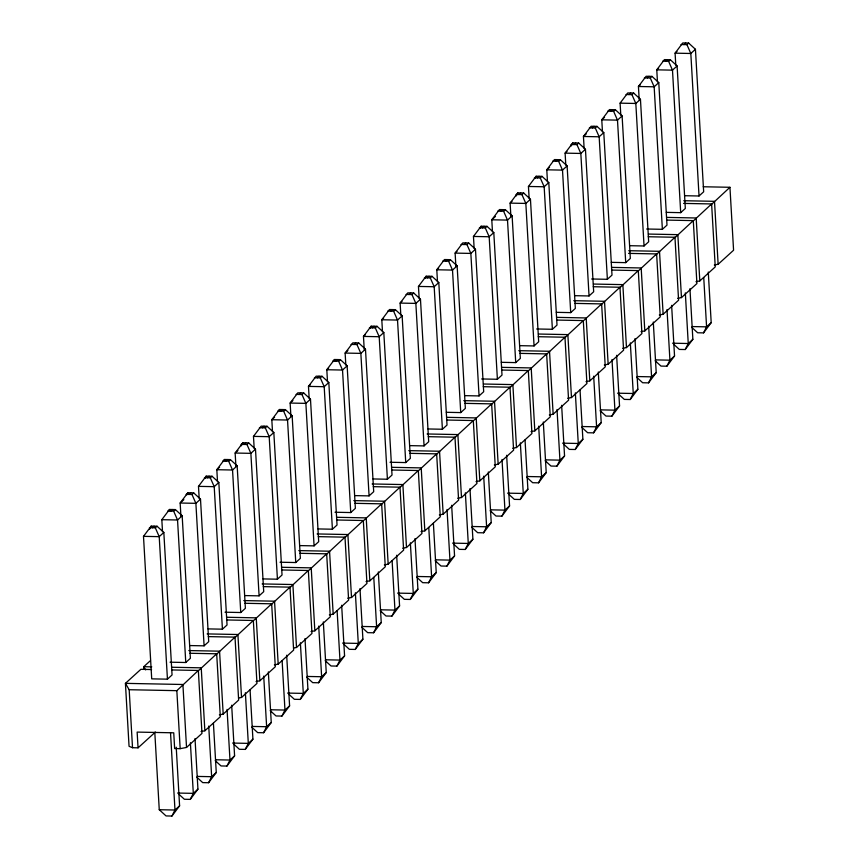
<?xml version="1.0" encoding="UTF-8"?>
<svg xmlns="http://www.w3.org/2000/svg" width="859" height="859" viewBox="0 0 859 859"><rect width="100%" height="100%" fill="white"/><g stroke="black" fill="none" stroke-linecap="round" stroke-linejoin="round"><path stroke-width="1.29" d="M149.638 529.133L151.163 526.116L157.057 526.234L163.833 532.451L172.058 674.97L167.441 679.168L151.71 678.857L143.496 536.349L151.163 526.116M168.471 511.47L169.491 509.462L175.386 509.58L182.172 515.797L190.387 658.305L185.769 662.504L170.05 662.192M186.811 494.805L187.82 492.798L193.715 492.916L200.501 499.133L208.716 641.641L204.098 645.839L189.689 645.56M205.14 478.141L206.149 476.133L212.044 476.251L218.83 482.468L227.044 624.987L222.427 629.185L208.018 628.895M223.469 461.487L224.478 459.479L230.373 459.597L237.159 465.814L245.384 608.322L240.756 612.521L225.037 612.209M241.293 445.832L242.818 442.814L248.713 442.933L255.488 449.15L263.713 591.658L259.096 595.856L244.675 595.577M278.466 411.504L279.476 409.496L285.371 409.614L292.157 415.831L300.371 558.339L295.754 562.538L280.034 562.226M333.453 361.521L334.473 359.513L340.368 359.631L347.143 365.848L355.368 508.356L350.751 512.555L335.021 512.243M370.122 328.192L371.131 326.184L377.026 326.302L383.812 332.519L392.026 475.038L387.409 479.236L372.999 478.946M425.108 278.209L426.128 276.201L432.023 276.319L438.799 282.536L447.024 425.055L442.406 429.253L427.986 428.963M154.803 732.426L159.259 809.715L166.045 815.932L171.94 816.05L174.978 810.026L179.595 805.828L176.224 747.201M178.565 793.941L184.374 799.267L190.268 799.385L193.307 793.362L197.935 789.163L195.014 738.536M480.106 228.226L481.115 226.218L487.01 226.336L493.796 232.553L502.01 375.072L497.393 379.27L481.674 378.959M196.894 777.277L202.703 782.613L208.597 782.732L211.647 776.697L216.264 772.499L213.419 723.203M215.222 760.623L221.042 765.949L226.937 766.067L229.976 760.043L234.593 755.845L231.672 705.207M516.259 195.916L517.784 192.899L523.679 193.017L530.454 199.234L538.679 341.742L534.062 345.941L519.641 345.662M233.551 743.958L239.371 749.284L245.266 749.402L248.305 743.379L252.922 739.18L250.076 689.884M535.093 178.243L536.113 176.235L542.008 176.353L548.794 182.57L557.008 325.089L552.391 329.287L536.671 328.976M251.88 727.294L257.7 732.63L263.595 732.748L266.634 726.714L271.251 722.516L268.341 671.888M270.22 710.64L276.029 715.966L281.924 716.084L284.963 710.06L289.59 705.862L286.67 655.224M571.256 145.933L572.77 142.916L578.665 143.034L585.451 149.251L593.666 291.759L589.049 295.958L574.639 295.679M288.549 693.975L294.358 699.301L300.253 699.419L303.302 693.396L307.919 689.197L304.999 638.57M306.878 677.311L312.697 682.647L318.592 682.765L321.631 676.731L326.248 672.533L323.328 621.905M325.207 660.657L331.026 665.983L336.921 666.101L339.96 660.077L344.577 655.879L341.657 605.241M343.536 643.992L349.355 649.318L355.25 649.436L358.289 643.412L362.906 639.214L359.996 588.587M361.875 627.328L367.684 632.664L373.579 632.782L376.618 626.748L381.246 622.55L378.325 571.922M380.204 610.674L386.013 616L391.908 616.118L394.957 610.094L399.575 605.896L396.654 555.258M398.533 594.009L404.353 599.335L410.248 599.453L413.286 593.429L417.904 589.231L414.983 538.604M416.862 577.345L422.682 582.681L428.577 582.799L431.615 576.765L436.232 572.566L433.387 523.271M435.191 560.691L441.011 566.017L446.905 566.135L449.944 560.111L454.561 555.913L451.651 505.275M453.531 544.026L459.34 549.352L465.234 549.47L468.273 543.446L472.901 539.248L469.98 488.621M471.859 527.362L477.668 532.698L483.563 532.816L486.613 526.782L491.23 522.583L488.309 471.956M490.188 510.708L496.008 516.034L501.903 516.152L504.942 510.128L509.559 505.93L506.638 455.291M508.517 494.043L514.337 499.369L520.232 499.487L523.271 493.463L527.888 489.265L525.042 439.969M526.846 477.379L532.666 482.715L538.561 482.833L541.599 476.799L546.217 472.6L543.307 421.973M545.186 460.725L550.995 466.05L556.89 466.169L559.928 460.145L564.556 455.946L561.636 405.308M563.515 444.06L569.324 449.386L575.219 449.504L578.268 443.48L582.885 439.282L580.04 389.986M581.844 427.395L587.663 432.732L593.558 432.85L596.597 426.816L601.214 422.617L598.293 371.99M600.173 410.742L605.992 416.067L611.887 416.185L614.926 410.162L619.543 405.963L616.622 355.325M618.501 394.077L624.321 399.403L630.216 399.521L633.255 393.497L637.872 389.299L634.962 338.671M636.841 377.412L642.65 382.749L648.545 382.867L651.584 376.833L656.212 372.634L653.291 322.007M655.17 360.759L660.979 366.084L666.874 366.202L669.923 360.179L674.54 355.98L671.62 305.342M673.499 344.094L679.319 349.42L685.214 349.538L688.252 343.514L692.869 339.316L689.949 288.688M691.828 327.429L697.648 332.766L703.542 332.884L706.581 326.849L711.198 322.651L708.278 272.024M162.523 531.667L161.825 519.684L169.491 509.462M187.82 492.798L180.165 503.02L180.927 516.345M199.181 498.349L198.493 486.366L206.149 476.133M224.478 459.479L216.822 469.701L217.51 481.684M242.818 442.814L235.151 453.037L235.924 466.362M254.178 448.366L253.48 436.383L261.147 426.15L267.042 426.268L273.828 432.485L282.042 575.004L277.425 579.202L263.015 578.912M279.476 409.496L271.82 419.718L272.507 431.701M299.673 545.594L314.083 545.873L318.7 541.675L310.486 399.167L303.699 392.95L297.805 392.831L290.149 403.054L290.911 416.379M318.002 528.929L332.412 529.219L337.039 525.021L328.814 382.502L322.028 376.285L316.133 376.167L308.478 386.4L309.165 398.383M334.473 359.513L326.807 369.735L327.504 381.718M354.67 495.611L369.08 495.89L373.697 491.692L365.483 349.183L358.697 342.966L352.802 342.848L345.135 353.07L345.833 365.064M371.131 326.184L363.475 336.417L364.237 349.731M390.018 462.26L405.738 462.572L410.355 458.373L402.141 315.865L395.355 309.648L389.46 309.53L381.804 319.752L382.491 331.735M409.657 445.628L424.067 445.907L428.695 441.709L420.47 299.2L413.684 292.983L407.789 292.865L400.133 303.087L400.82 315.081M419.16 298.417L418.462 286.434L426.128 276.201M446.326 412.299L460.735 412.588L465.353 408.39L457.138 265.882L450.352 259.665L444.457 259.547L436.791 269.769L437.489 281.752M464.655 395.645L479.064 395.924L483.681 391.725L475.467 249.217L468.681 243L462.786 242.882L455.13 253.104L455.893 266.43M474.147 248.434L473.459 236.45L481.115 226.218M501.312 362.315L515.722 362.605L520.35 358.407L512.125 215.899L505.339 209.682L499.444 209.564L491.788 219.786L492.475 231.769M517.784 192.899L510.117 203.121L510.89 216.447M529.144 198.45L528.446 186.467L536.113 176.235M556.31 312.332L570.72 312.622L575.337 308.424L567.123 165.916L560.336 159.699L554.442 159.581L546.786 169.803L547.473 181.786M572.77 142.916L565.115 153.138L565.802 165.132M591.658 278.992L607.377 279.304L612.005 275.105L603.78 132.587L596.994 126.37L591.099 126.252L583.444 136.484L584.131 148.467M611.297 262.349L625.717 262.639L630.334 258.441L622.109 115.933L615.334 109.716L609.439 109.598L601.772 119.82L602.47 131.803M620.799 115.149L620.101 103.155L627.768 92.933L633.663 93.051L640.449 99.268L648.663 241.776L644.046 245.975L629.636 245.695M646.655 229.009L662.375 229.321L666.992 225.122L658.778 82.604L651.992 76.387L646.097 76.268L638.441 86.501L639.203 99.816M666.294 212.366L680.704 212.656L685.321 208.458L677.107 65.95L670.321 59.733L664.426 59.615L656.77 69.837L657.457 81.82M684.623 195.712L699.033 195.992L703.661 191.793L695.436 49.285L688.65 43.068L682.755 42.95L675.099 53.172L675.786 65.166M179.595 805.828L171.94 816.05M197.935 789.163L190.268 799.385M216.264 772.499L208.597 782.732M234.593 755.845L226.937 766.067M252.922 739.18L245.266 749.402M271.251 722.516L263.595 732.748M289.59 705.862L281.924 716.084M307.919 689.197L300.253 699.419M326.248 672.533L318.592 682.765M344.577 655.879L336.921 666.101M362.906 639.214L355.25 649.436M381.246 622.55L373.579 632.782M399.575 605.896L391.908 616.118M417.904 589.231L410.248 599.453M436.232 572.566L428.577 582.799M454.561 555.913L446.905 566.135M472.901 539.248L465.234 549.47M491.23 522.583L483.563 532.816M509.559 505.93L501.903 516.152M527.888 489.265L520.232 499.487M546.217 472.6L538.561 482.833M564.556 455.946L556.89 466.169M582.885 439.282L575.219 449.504M601.214 422.617L593.558 432.85M619.543 405.963L611.887 416.185M637.872 389.299L630.216 399.521M656.212 372.634L648.545 382.867M674.54 355.98L666.874 366.202M692.869 339.316L685.214 349.538M711.198 322.651L703.542 332.884M186.532 747.448L182.903 684.494L125.425 683.356L129.183 689.723L176.836 690.668L198.343 670.46L201.972 733.414L186.532 747.448L180.175 748.661L174.645 748.554L173.743 732.813L137.139 732.093L138.052 747.835L132.522 747.717L129.054 746.31L125.425 683.356L140.865 669.322L151.56 669.537M197.763 671.362L216.683 653.796L220.312 716.75L204.861 730.784L201.049 731.514M216.092 654.698L235.012 637.131L238.641 700.085L223.19 714.13L219.378 714.849M234.432 638.044L253.341 620.477L256.97 683.431L241.529 697.465L238.985 697.948M252.761 621.379L271.669 603.813L275.299 666.767L259.858 680.8L256.046 681.531M271.09 604.715L289.998 587.148L293.628 650.102L278.187 664.147L274.375 664.866M289.419 588.061L308.338 570.494L311.967 633.448L296.516 647.482L293.971 647.965M307.747 571.396L326.667 553.83L330.296 616.783L314.845 630.817L311.033 631.548M326.087 554.731L344.996 537.165L348.625 600.119L333.185 614.164L329.362 614.883M345.286 537.186L363.325 520.511L366.954 583.465L351.514 597.499L347.702 598.229M362.745 521.413L381.654 503.846L385.283 566.8L369.842 580.834L366.031 581.564M381.074 504.748L399.993 487.182L403.623 550.136L388.171 564.18L384.36 564.9M400.273 487.203L418.322 470.528L421.952 533.482L406.5 547.516L402.688 548.246M417.742 471.43L436.651 453.863L440.28 516.817L424.84 530.851L421.017 531.581M436.071 454.765L454.98 437.199L458.609 500.153L443.169 514.197L439.357 514.917M455.27 437.22L473.309 420.545L476.938 483.499L461.498 497.533L457.686 498.263M472.729 421.447L491.649 403.88L495.278 466.834L479.827 480.868L476.015 481.598M491.058 404.782L509.978 387.216L513.607 450.17L498.156 464.214L494.344 464.934M509.398 388.128L528.306 370.562L531.936 433.516L516.495 447.55L512.673 448.28M527.727 371.464L546.635 353.897L550.265 416.851L534.824 430.885L531.012 431.615M546.056 354.799L564.964 337.233L568.594 400.187L553.153 414.231L549.341 414.951M564.384 338.145L583.304 320.579L586.933 383.533L571.482 397.567L567.67 398.297M582.713 321.481L601.633 303.914L605.262 366.868L589.811 380.902L585.999 381.632M601.053 304.816L619.962 287.25L623.591 350.204L608.151 364.248L604.328 364.968M619.382 288.162L638.291 270.596L641.92 333.55L626.479 347.584L622.668 348.314M637.711 271.498L656.62 253.931L660.249 316.885L644.808 330.919L640.997 331.649M656.04 254.833L674.959 237.267L678.589 300.221L663.137 314.265L659.325 314.985M674.369 238.179L693.288 220.613L696.917 283.567L681.466 297.601L677.654 298.331M692.708 221.515L711.617 203.948L715.246 266.902L699.806 280.936L695.983 281.666M711.037 204.85L729.946 187.283L733.575 250.237L718.135 264.282L714.323 265.002M152.376 527.748L154.105 526.18M170.705 511.094L172.434 509.516M189.034 494.43L190.762 492.851M207.363 477.765L209.102 476.197M225.702 461.111L227.431 459.533M244.031 444.447L245.76 442.868M262.36 427.782L264.089 426.214M280.689 411.128L282.418 409.55M299.018 394.464L300.757 392.885M317.358 377.799L319.086 376.231M335.686 361.145L337.415 359.567M354.015 344.48L355.744 342.902M372.344 327.816L374.073 326.248M390.673 311.162L392.413 309.584M409.013 294.497L410.742 292.919M427.342 277.833L429.071 276.265M445.671 261.179L447.399 259.601M464 244.514L465.728 242.936M482.328 227.85L484.068 226.282M500.668 211.196L502.397 209.617M518.997 194.531L520.726 192.953M537.326 177.867L539.055 176.299M555.655 161.213L557.384 159.634M573.984 144.548L575.723 142.97M592.323 127.884L594.052 126.316M610.652 111.23L612.381 109.651M628.981 94.565L630.71 92.987M647.31 77.901L649.039 76.333M665.639 61.247L667.379 59.668M683.979 44.582L685.707 43.004M183.858 499.659L180.165 503.02L195.884 503.331L200.501 499.133M219.593 467.178L216.822 469.701L232.542 470.013L237.159 465.814M237.922 450.524L235.151 453.037L250.871 453.348L255.488 449.15M274.59 417.195L271.82 419.718L287.54 420.03L292.157 415.831M292.919 400.541L290.149 403.054L305.868 403.365L310.486 399.167M310.324 384.714L308.478 386.4L324.197 386.7L328.814 382.502M328.653 368.049L326.807 369.735L342.526 370.046L347.143 365.848M347.906 350.558L345.135 353.07L360.855 353.382L365.483 349.183M365.322 334.731L363.475 336.417L379.195 336.717L383.812 332.519M383.651 318.066L381.804 319.752L397.524 320.063L402.141 315.865M401.98 301.412L400.133 303.087L415.853 303.399L420.47 299.2M438.638 268.083L436.791 269.769L452.51 270.08L457.138 265.882M456.977 251.429L455.13 253.104L470.85 253.416L475.467 249.217M495.482 216.425L491.788 219.786L507.508 220.097L512.125 215.899M511.964 201.446L510.117 203.121L525.837 203.433L530.454 199.234M549.556 167.28L546.786 169.803L562.505 170.114L567.123 165.916M566.961 151.463L565.115 153.138L580.834 153.45L585.451 149.251M586.214 133.961L583.444 136.484L599.163 136.785L603.78 132.587M604.543 117.296L601.772 119.82L617.492 120.131L622.109 115.933M640.288 84.816L638.441 86.501L654.161 86.802L658.778 82.604M658.617 68.151L656.77 69.837L672.49 70.148L677.107 65.95M676.946 51.497L675.099 53.172L690.819 53.483L695.436 49.285M149.423 527.694L155.318 527.813L157.057 526.234M167.752 511.03L173.647 511.148L175.386 509.58M186.092 494.376L191.987 494.483L193.715 492.916M204.421 477.711L210.315 477.829L212.044 476.251M222.749 461.047L228.644 461.165L230.373 459.597M241.078 444.393L246.973 444.5L248.713 442.933M259.407 427.728L265.302 427.846L267.042 426.268M277.747 411.064L283.642 411.182L285.371 409.614M296.076 394.41L301.971 394.517L303.699 392.95M314.405 377.745L320.3 377.863L322.028 376.285M332.734 361.081L338.629 361.199L340.368 359.631M351.063 344.427L356.957 344.534L358.697 342.966M369.402 327.762L375.297 327.88L377.026 326.302M387.731 311.098L393.626 311.216L395.355 309.648M406.06 294.444L411.955 294.551L413.684 292.983M424.389 277.779L430.284 277.897L432.023 276.319M442.718 261.115L448.613 261.233L450.352 259.665M461.058 244.461L466.952 244.568L468.681 243M479.386 227.796L485.281 227.914L487.01 226.336M497.715 211.131L503.61 211.25L505.339 209.682M516.044 194.478L521.939 194.585L523.679 193.017M534.373 177.813L540.268 177.931L542.008 176.353M552.713 161.148L558.608 161.267L560.336 159.699M571.042 144.495L576.937 144.602L578.665 143.034M589.371 127.83L595.266 127.948L596.994 126.37M607.7 111.165L613.594 111.283L615.334 109.716M626.028 94.511L631.923 94.619L633.663 93.051M644.368 77.847L650.263 77.965L651.992 76.387M662.697 61.182L668.592 61.3L670.321 59.733M681.026 44.528L686.921 44.636L688.65 43.068M163.833 532.451L159.216 536.65L143.496 536.349M182.172 515.797L177.545 519.996L161.825 519.684M218.83 482.468L214.213 486.666L198.493 486.366M273.828 432.485L269.2 436.683L253.48 436.383M438.799 282.536L434.182 286.734L418.462 286.434M493.796 232.553L489.179 236.751L473.459 236.45M548.794 182.57L544.166 186.768L528.446 186.467M640.449 99.268L635.821 103.467L620.101 103.155M150.508 660.56L143.754 666.702L143.904 669.376M138.052 747.835L155.415 732.051M703.21 186.757L729.946 187.283M683.753 200.716L714.505 201.328L718.135 264.282M683.549 203.4L711.617 203.948M666.767 217.402L696.177 217.982L699.806 280.936M666.552 220.087L693.288 220.613M648.438 234.067L677.837 234.647L681.466 297.601M648.223 236.74L674.959 237.267M628.767 250.699L659.508 251.311L663.137 314.265M628.552 253.384L656.62 253.931M611.769 267.385L641.179 267.965L644.808 330.919M611.554 270.07L638.291 270.596M593.44 284.05L622.85 284.63L626.479 347.584M593.225 286.723L619.962 287.25M573.769 300.682L604.521 301.294L608.151 364.248M574.896 303.388L601.633 303.914M556.782 317.368L586.182 317.948L589.811 380.902M556.568 320.053L583.304 320.579M692.171 326.57L706.581 326.849L703.736 277.554M538.443 334.033L567.853 334.613L571.482 397.567M538.228 336.707L564.964 337.233M672.533 343.203L688.252 343.514L685.332 292.887M518.782 350.665L549.524 351.277L553.153 414.231M519.899 353.371L546.635 353.897M655.514 359.889L669.923 360.179L667.003 309.541M501.785 367.351L531.195 367.931L534.824 430.885M501.57 370.036L528.306 370.562M637.174 376.553L651.584 376.833L648.674 326.205M483.456 384.016L512.866 384.596L516.495 447.55M483.241 386.69L509.978 387.216M617.535 393.186L633.255 393.497L630.334 342.87M463.785 400.648L494.526 401.26L498.156 464.214M464.912 403.354L491.649 403.88M600.516 409.872L614.926 410.162L612.005 359.524M446.787 417.334L476.197 417.914L479.827 480.868M446.573 420.019L473.309 420.545M582.187 426.536L596.597 426.816L593.676 376.188M427.127 433.978L457.868 434.579L461.498 497.533M428.244 436.673L454.98 437.199M562.548 443.169L578.268 443.48L575.347 392.853M408.787 450.631L439.54 451.243L443.169 514.197M409.915 453.337L436.651 453.863M545.519 459.855L559.928 460.145L557.019 409.507M391.801 467.317L421.211 467.897L424.84 530.851M391.586 470.002L418.322 470.528M527.19 476.52L541.599 476.799L538.679 426.171M372.13 483.961L402.871 484.562L406.5 547.516M373.257 486.656L399.993 487.182M507.551 493.152L523.271 493.463L520.35 442.836M353.801 500.614L384.542 501.226L388.171 564.18M354.917 503.32L381.654 503.846M490.532 509.838L504.942 510.128L502.021 459.49M336.803 517.301L366.213 517.88L369.842 580.834M336.588 519.985L363.325 520.511M472.203 526.503L486.613 526.782L483.692 476.154M317.132 533.944L347.884 534.545L351.514 597.499M318.259 536.639L344.996 537.165M452.553 543.135L468.273 543.446L465.363 492.819M298.803 550.598L329.555 551.21L333.185 614.164M299.931 553.303L326.667 553.83M435.534 559.821L449.944 560.111L447.024 509.473M281.816 567.284L311.216 567.863L314.845 630.817M281.602 569.968L308.338 570.494M417.206 576.486L431.615 576.765L428.77 527.469M262.145 583.927L292.887 584.528L296.516 647.482M263.262 586.622L289.998 587.148M397.567 593.118L413.286 593.429L410.366 542.802M243.816 600.581L274.558 601.193L278.187 664.147M244.933 603.286L271.669 603.813M380.548 609.804L394.957 610.094L392.112 560.787M226.819 617.267L256.229 617.846L259.858 680.8M226.604 619.951L253.341 620.477M362.208 626.469L376.618 626.748L373.783 577.452M207.148 633.91L237.9 634.511L241.529 697.465M208.275 636.605L235.012 637.131M342.569 643.101L358.289 643.412L355.368 592.785M188.819 650.564L219.56 651.176L223.19 714.13M189.946 653.269L216.683 653.796M325.55 659.787L339.96 660.077L337.115 610.77M151.775 666.852L143.754 666.702L145.633 669.88M171.821 667.25L201.231 667.83L204.861 730.784M171.607 669.934L198.343 670.46M307.221 676.452L321.631 676.731L318.71 626.104M287.582 693.084L303.302 693.396L300.382 642.768M270.553 709.77L284.963 710.06L282.128 660.754M252.224 726.435L266.634 726.714L263.713 676.087M232.585 743.067L248.305 743.379L245.384 692.751M215.566 759.753L229.976 760.043L227.055 709.405M197.237 776.418L211.647 776.697L208.726 726.07M177.588 793.05L193.307 793.362L190.397 742.734M159.259 809.715L174.978 810.026L170.522 732.738M686.921 44.636L690.819 53.483L699.033 195.992M668.592 61.3L672.49 70.148L680.704 212.656M650.263 77.965L654.161 86.802L662.375 229.321M631.923 94.619L635.821 103.467L644.046 245.975M613.594 111.283L617.492 120.131L625.717 262.639M595.266 127.948L599.163 136.785L607.377 279.304M576.937 144.602L580.834 153.45L589.049 295.958M558.608 161.267L562.505 170.114L570.72 312.622M540.268 177.931L544.166 186.768L552.391 329.287M521.939 194.585L525.837 203.433L534.062 345.941M503.61 211.25L507.508 220.097L515.722 362.605M485.281 227.914L489.179 236.751L497.393 379.27M466.952 244.568L470.85 253.416L479.064 395.924M448.613 261.233L452.51 270.08L460.735 412.588M430.284 277.897L434.182 286.734L442.406 429.253M411.955 294.551L415.853 303.399L424.067 445.907M393.626 311.216L397.524 320.063L405.738 462.572M375.297 327.88L379.195 336.717L387.409 479.236M356.957 344.534L360.855 353.382L369.08 495.89M338.629 361.199L342.526 370.046L350.751 512.555M320.3 377.863L324.197 386.7L332.412 529.219M301.971 394.517L305.868 403.365L314.083 545.873M283.642 411.182L287.54 420.03L295.754 562.538M265.302 427.846L269.2 436.683L277.425 579.202M246.973 444.5L250.871 453.348L259.096 595.856M228.644 461.165L232.542 470.013L240.756 612.521M210.315 477.829L214.213 486.666L222.427 629.185M191.987 494.483L195.884 503.331L204.098 645.839M173.647 511.148L177.545 519.996L185.769 662.504M155.318 527.813L159.216 536.65L167.441 679.168M176.836 690.668L180.175 748.661M129.183 689.723L132.522 747.717"/></g></svg>
